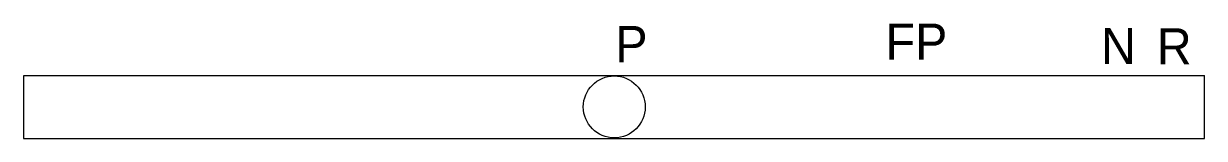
# Model space of a CAD drawing. Extents: x -1.23 to 1.21, y -0.07 to 0.17.
import ezdxf

# ---------------------------------------------------------------- set-up
doc = ezdxf.new("R2010")
doc.units = 0
doc.layers.add('ILUMINACAO', color=1, linetype='CONTINUOUS')

msp = doc.modelspace()

# ---------------------------------------------------------------- linework, layer by layer
at = {"layer": 'ILUMINACAO', "color": 0}
for p, q in [((-1.2277, 0.0624), (-1.2277, -0.0676)), ((-1.2275, 0.0624), (1.215, 0.0624)), ((1.215, -0.0676), (1.215, 0.0624)), ((-1.2277, -0.0676), (1.215, -0.0676))]:
    msp.add_line(p, q, dxfattribs=at)
msp.add_circle((-0.0058, -0.0023), 0.0641, dxfattribs=at)

# ---------------------------------------------------------------- texts
at = {"layer": 'ILUMINACAO', "color": 0, "flags": 1}
for tag, p, s in [('P', (-0.0037, 0.0903), '122.72'), ('FP', (0.5551, 0.0952), '0.90')]:
    msp.add_attdef(tag, p, s, height=0.075, dxfattribs=at)
at = {"layer": 'ILUMINACAO', "color": 0}
for tag, p in [('N', (1.0009, 0.0862)), ('R', (1.1164, 0.0855))]:
    msp.add_attdef(tag, p, '', height=0.075, dxfattribs=at)

doc.saveas('drawing.dxf')
